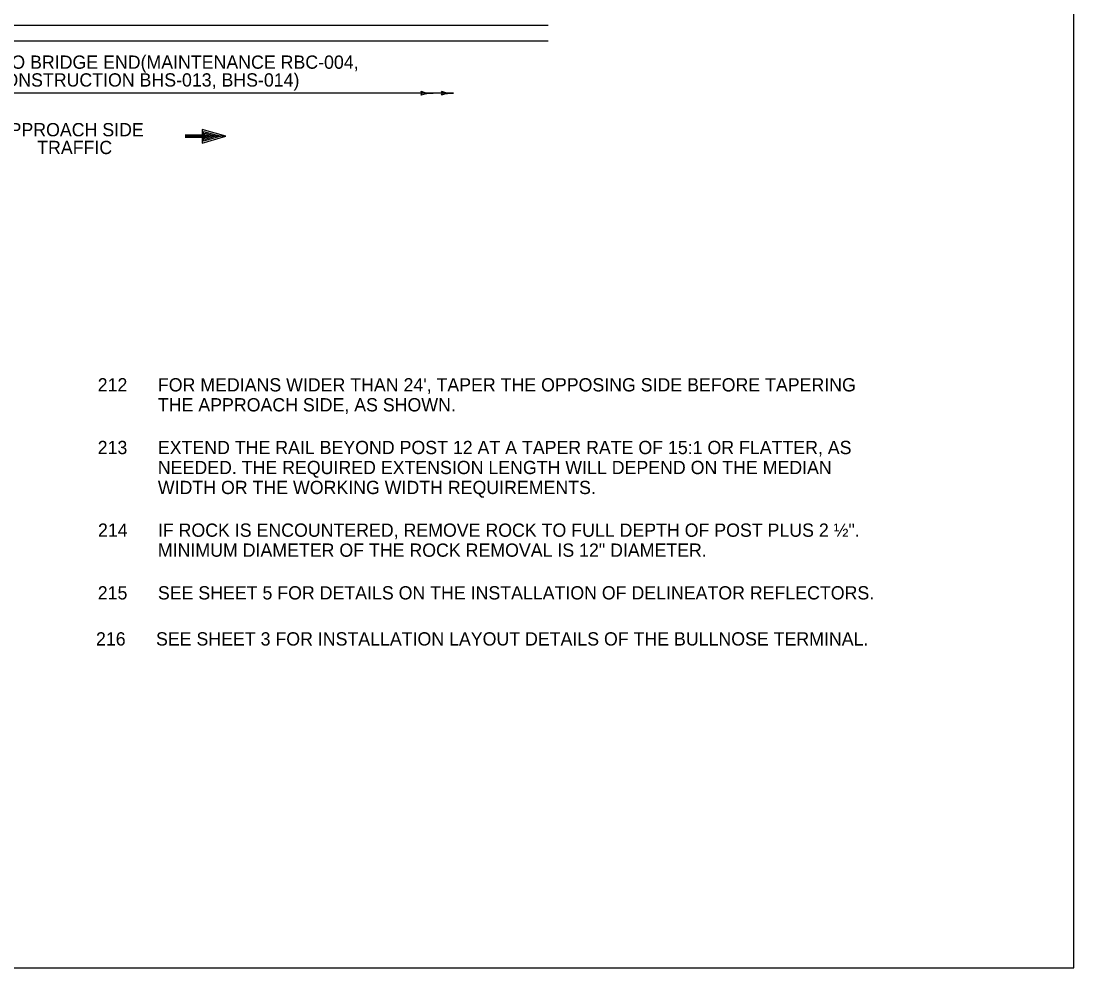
# Model space of a CAD drawing. Extents: x 503 to 668, y 143 to 243.
# Drawn here: x 612.4 to 667.9, y 143.2 to 193.1 of the extents above; entities that cross this region are included whole.
import ezdxf

# ---------------------------------------------------------------- set-up
doc = ezdxf.new("R2010")
doc.units = 0
for name, color, linetype in [('Level 1', 7, 'Continuous'), ('Level 2', 7, 'Continuous'), ('R_OR_NAMEBOUND_PR', 7, 'Continuous'), ('R_PL_ESH_PR', 7, 'Continuous'), ('R_PL_PSH_PR', 7, 'Continuous'), ('R_TS_DIM_PR', 7, 'Continuous')]:
    doc.layers.add(name, color=color, linetype=linetype)

msp = doc.modelspace()

# ---------------------------------------------------------------- linework, layer by layer
at = {"layer": 'Level 1'}
for centre, radius, start, end in [((633.36, 189.26), 0.158, 318.7746, 40.8913), ((634.109, 191.231), 1.971, 251.3472, 269.9939), ((634.436, 189.262), 0.158, 318.7746, 40.8913), ((635.186, 191.233), 1.971, 251.3472, 269.9939), ((634.109, 187.288), 1.971, 90, 108.6688), ((634.109, 187.288), 1.971, 89.9878, 90), ((635.186, 187.291), 1.971, 90, 108.6688), ((635.186, 187.291), 1.971, 89.9878, 90)]:
    msp.add_arc(centre, radius, start, end, dxfattribs=at)
at = {"layer": 'Level 2'}
for p, q in [((621.934, 187.05), (621.042, 187.05)), ((623.183, 186.991), (621.042, 186.991)), ((621.934, 186.931), (621.042, 186.931))]:
    msp.add_line(p, q, dxfattribs=at)
for points in [[(621.934, 187.348), (621.934, 186.634), (623.183, 186.991)], [(622.006, 187.253), (622.924, 186.991), (622.006, 186.728)], [(622.077, 187.158), (622.664, 186.991), (622.077, 186.823)], [(622.148, 187.064), (622.404, 186.991), (622.148, 186.918)]]:
    msp.add_lwpolyline(points, close=True, dxfattribs=at)
at = {"layer": 'R_OR_NAMEBOUND_PR'}
msp.add_lwpolyline([(502.896, 143.168), (667.897, 143.168), (667.897, 243.293), (502.896, 243.293)], close=True, dxfattribs=at)
at = {"layer": 'R_PL_ESH_PR'}
msp.add_line((640.186, 192.834), (512.241, 192.834), dxfattribs=at)
at = {"layer": 'R_PL_PSH_PR'}
msp.add_line((640.186, 192), (512.241, 192), dxfattribs=at)
at = {"layer": 'R_TS_DIM_PR'}
msp.add_line((635.186, 189.262), (610.824, 189.262), dxfattribs=at)

# ---------------------------------------------------------------- texts
at = {"layer": 'Level 1'}
for s, p in [('212', (616.432, 173.546)), ("FOR MEDIANS WIDER THAN 24', TAPER THE OPPOSING SIDE BEFORE TAPERING ", (619.604, 173.546)), ('THE APPROACH SIDE, AS SHOWN.', (619.604, 172.493)), ('213', (616.431, 170.243)), ('EXTEND THE RAIL BEYOND POST 12 AT A TAPER RATE OF 15:1 OR FLATTER, AS ', (619.604, 170.243)), ('NEEDED. THE REQUIRED EXTENSION LENGTH WILL DEPEND ON THE MEDIAN ', (619.604, 169.19)), ('WIDTH OR THE WORKING WIDTH REQUIREMENTS.', (619.604, 168.137)), ('214', (616.446, 165.887)), ('IF ROCK IS ENCOUNTERED, REMOVE ROCK TO FULL DEPTH OF POST PLUS 2 ½". ', (619.604, 165.887)), ('MINIMUM DIAMETER OF THE ROCK REMOVAL IS 12" DIAMETER.', (619.604, 164.834)), ('215', (616.435, 162.584)), ('SEE SHEET 5 FOR DETAILS ON THE INSTALLATION OF DELINEATOR REFLECTORS.', (619.604, 162.584)), ('216', (616.341, 160.157)), ('SEE SHEET 3 FOR INSTALLATION LAYOUT DETAILS OF THE BULLNOSE TERMINAL.', (619.506, 160.157))]:
    msp.add_text(s, height=0.7, dxfattribs=at).set_placement(p)
at = {"layer": 'R_TS_DIM_PR'}
for s, p in [('GUARDRAIL CONNECTOR TO BRIDGE END(MAINTENANCE RBC-004,', (599.292, 190.55)), ('RBC-005, RBC-006) (NEW CONSTRUCTION BHS-013, BHS-014)', (599.292, 189.612)), ('APPROACH SIDE', (611.161, 186.991)), ('TRAFFIC', (613.242, 186.053))]:
    msp.add_text(s, height=0.7, dxfattribs=at).set_placement(p)

doc.saveas('drawing.dxf')
